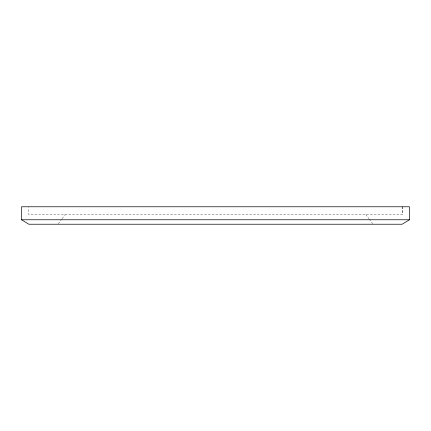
<?xml version="1.0" encoding="UTF-8"?>
<svg xmlns="http://www.w3.org/2000/svg" width="431" height="431" viewBox="0 0 431 431"><rect width="100%" height="100%" fill="white"/><g stroke="black" fill="none" stroke-linecap="round" stroke-linejoin="round"><path stroke-width="0.32" stroke-dasharray="2.15 1.62" d="M58.309 223.721L61.752 219.126M62.134 218.614L65.2 214.53M365.811 214.53L368.882 218.614M369.254 219.126L372.713 223.721M402.419 206.772L402.419 214.53L28.581 214.53L28.581 207.419M402.409 206.772L402.409 214.53"/><path stroke-width="0.65" d="M409.45 219.767L402.166 224.228L28.823 224.228L21.55 219.767L21.55 206.772L409.45 206.772L409.434 219.767L21.55 219.767"/></g></svg>
